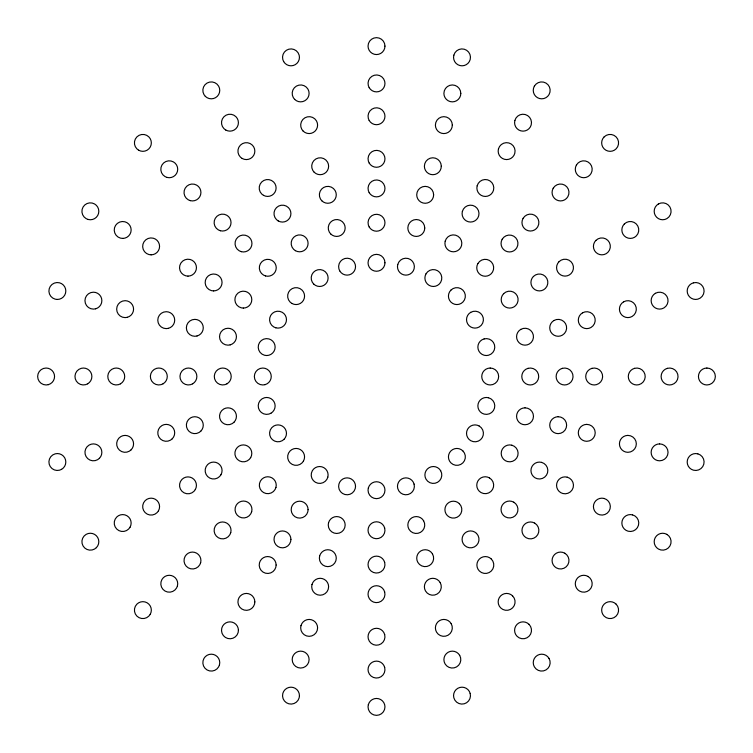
<?xml version="1.0" encoding="UTF-8"?>
<svg xmlns="http://www.w3.org/2000/svg" width="753" height="753" viewBox="0 0 753 753"><rect width="100%" height="100%" fill="white"/><g stroke="black" fill="none" stroke-linecap="round" stroke-linejoin="round"><path stroke-width="1.13" d="M238.419 630.308L238.136 632.501A8.462 8.462 0 0 1 227.773 638.478A8.462 8.462 0 0 1 221.796 628.115L222.634 626.082A8.462 8.462 0 0 1 238.419 630.308M254.834 601.873L254.552 604.066A8.462 8.462 0 0 1 244.188 610.052A8.462 8.462 0 0 1 238.212 599.689L239.049 597.647A8.462 8.462 0 0 1 254.834 601.873M276.125 565.014L275.833 567.197A8.462 8.462 0 0 1 265.47 573.184A8.462 8.462 0 0 1 259.493 562.82L260.34 560.778A8.462 8.462 0 0 1 276.125 565.014M290.912 539.383L290.63 541.576A8.462 8.462 0 0 1 280.267 547.553A8.462 8.462 0 0 1 274.29 537.2L275.137 535.157A8.462 8.462 0 0 1 290.912 539.383M308.081 509.649L307.798 511.842A8.462 8.462 0 0 1 297.435 517.819A8.462 8.462 0 0 1 291.458 507.466L292.296 505.423A8.462 8.462 0 0 1 308.081 509.649M292.475 657.397L292.192 659.59A8.462 8.462 0 0 0 300.645 668.043A8.462 8.462 0 0 0 309.106 659.59L308.815 657.397A8.462 8.462 0 0 0 292.475 657.397M300.974 625.687L300.682 627.88A8.462 8.462 0 0 0 309.144 636.332A8.462 8.462 0 0 0 317.606 627.88L317.314 625.687A8.462 8.462 0 0 0 300.974 625.687M311.987 584.573L311.704 586.756A8.462 8.462 0 0 0 320.166 595.218A8.462 8.462 0 0 0 328.619 586.756L328.336 584.573A8.462 8.462 0 0 0 311.987 584.573M299.449 695.631L299.157 697.824A8.462 8.462 0 0 1 288.804 703.801A8.462 8.462 0 0 1 282.817 693.447L283.665 691.405A8.462 8.462 0 0 1 299.449 695.631M384.962 46.112L384.67 48.296A8.462 8.462 0 0 1 368.33 48.296L368.038 46.112A8.462 8.462 0 0 1 376.5 37.65A8.462 8.462 0 0 1 384.962 46.112M319.649 555.987L319.366 558.171A8.462 8.462 0 0 0 327.819 566.633A8.462 8.462 0 0 0 336.28 558.171L335.989 555.987A8.462 8.462 0 0 0 319.649 555.987M328.534 522.827L328.252 525.01A8.462 8.462 0 0 0 336.704 533.472A8.462 8.462 0 0 0 345.166 525.01L344.874 522.827A8.462 8.462 0 0 0 328.534 522.827M355.529 486.325L355.247 488.509A8.462 8.462 0 0 1 344.883 494.495A8.462 8.462 0 0 1 338.906 484.132L339.744 482.089A8.462 8.462 0 0 1 355.529 486.325M384.962 262.806L384.67 264.99A8.462 8.462 0 0 1 368.33 264.99L368.038 262.806A8.462 8.462 0 0 1 376.5 254.345A8.462 8.462 0 0 1 384.962 262.806M368.33 488.01L368.038 490.194A8.462 8.462 0 0 0 376.5 498.655A8.462 8.462 0 0 0 384.962 490.194L384.67 488.01A8.462 8.462 0 0 0 368.33 488.01M397.753 264.491L397.471 266.675A8.462 8.462 0 0 0 413.256 270.911L414.094 268.868A8.462 8.462 0 0 0 408.117 258.505A8.462 8.462 0 0 0 397.753 264.491M424.748 227.99L424.466 230.173A8.462 8.462 0 0 1 408.126 230.173L407.834 227.99A8.462 8.462 0 0 1 416.296 219.528A8.462 8.462 0 0 1 424.748 227.99M433.634 194.829L433.351 197.013A8.462 8.462 0 0 1 417.011 197.013L416.72 194.829A8.462 8.462 0 0 1 425.181 186.368A8.462 8.462 0 0 1 433.634 194.829M368.33 704.704L368.038 706.888A8.462 8.462 0 0 0 376.5 715.35A8.462 8.462 0 0 0 384.962 706.888L384.67 704.704A8.462 8.462 0 0 0 368.33 704.704M453.843 55.176L453.551 57.369A8.462 8.462 0 0 0 469.335 61.595L470.183 59.553A8.462 8.462 0 0 0 464.196 49.199A8.462 8.462 0 0 0 453.843 55.176M441.296 166.244L441.013 168.427A8.462 8.462 0 0 1 424.664 168.427L424.381 166.244A8.462 8.462 0 0 1 432.834 157.782A8.462 8.462 0 0 1 441.296 166.244M452.318 125.12L452.026 127.313A8.462 8.462 0 0 1 435.686 127.313L435.394 125.12A8.462 8.462 0 0 1 443.856 116.668A8.462 8.462 0 0 1 452.318 125.12M460.808 93.41L460.525 95.603A8.462 8.462 0 0 1 444.185 95.603L443.894 93.41A8.462 8.462 0 0 1 452.355 84.957A8.462 8.462 0 0 1 460.808 93.41M445.202 241.158L444.919 243.351A8.462 8.462 0 0 0 460.704 247.577L461.542 245.534A8.462 8.462 0 0 0 455.565 235.181A8.462 8.462 0 0 0 445.202 241.158M462.37 211.424L462.088 213.617A8.462 8.462 0 0 0 477.863 217.843L478.71 215.8A8.462 8.462 0 0 0 472.733 205.447A8.462 8.462 0 0 0 462.37 211.424M477.167 185.803L476.875 187.986A8.462 8.462 0 0 0 492.66 192.222L493.507 190.18A8.462 8.462 0 0 0 487.53 179.816A8.462 8.462 0 0 0 477.167 185.803M498.448 148.934L498.166 151.127A8.462 8.462 0 0 0 513.951 155.353L514.788 153.311A8.462 8.462 0 0 0 508.812 142.948A8.462 8.462 0 0 0 498.448 148.934M514.864 120.499L514.581 122.692A8.462 8.462 0 0 0 530.366 126.918L531.204 124.885A8.462 8.462 0 0 0 525.227 114.522A8.462 8.462 0 0 0 514.864 120.499M177.435 585.919L176.588 587.961A8.462 8.462 0 0 1 165.039 591.058A8.462 8.462 0 0 1 161.942 579.509L163.288 577.749A8.462 8.462 0 0 1 177.435 585.919M200.646 562.707L199.809 564.75A8.462 8.462 0 0 1 188.25 567.847A8.462 8.462 0 0 1 185.153 556.288L186.499 554.537A8.462 8.462 0 0 1 200.646 562.707M230.747 532.606L229.91 534.649A8.462 8.462 0 0 1 218.351 537.746A8.462 8.462 0 0 1 215.254 526.187L216.6 524.436A8.462 8.462 0 0 1 230.747 532.606M251.671 511.682L250.834 513.725A8.462 8.462 0 0 1 239.275 516.822A8.462 8.462 0 0 1 236.178 505.263L237.524 503.512A8.462 8.462 0 0 1 251.671 511.682M275.956 487.407L275.109 489.45A8.462 8.462 0 0 1 263.55 492.547A8.462 8.462 0 0 1 260.453 480.988L261.799 479.237A8.462 8.462 0 0 1 275.956 487.407M219.471 664.814L218.634 666.857A8.462 8.462 0 0 1 207.075 669.954A8.462 8.462 0 0 1 203.978 658.395L205.324 656.644A8.462 8.462 0 0 1 219.471 664.814M327.819 477.157L326.981 479.19A8.462 8.462 0 0 1 315.422 482.287A8.462 8.462 0 0 1 312.326 470.738L313.672 468.987A8.462 8.462 0 0 1 327.819 477.157M426.019 273.81L425.181 275.843A8.462 8.462 0 0 0 439.328 284.013L440.674 282.262A8.462 8.462 0 0 0 437.578 270.713A8.462 8.462 0 0 0 426.019 273.81M534.366 86.143L533.529 88.186A8.462 8.462 0 0 0 547.676 96.356L549.022 94.605A8.462 8.462 0 0 0 545.925 83.046A8.462 8.462 0 0 0 534.366 86.143M477.891 263.55L477.044 265.593A8.462 8.462 0 0 0 491.201 273.763L492.547 272.012A8.462 8.462 0 0 0 489.45 260.453A8.462 8.462 0 0 0 477.891 263.55M502.166 239.275L501.329 241.318A8.462 8.462 0 0 0 515.476 249.488L516.822 247.737A8.462 8.462 0 0 0 513.725 236.178A8.462 8.462 0 0 0 502.166 239.275M523.09 218.351L522.253 220.394A8.462 8.462 0 0 0 536.4 228.564L537.746 226.813A8.462 8.462 0 0 0 534.649 215.254A8.462 8.462 0 0 0 523.09 218.351M553.191 188.25L552.354 190.293A8.462 8.462 0 0 0 566.501 198.463L567.847 196.712A8.462 8.462 0 0 0 564.75 185.153A8.462 8.462 0 0 0 553.191 188.25M576.412 165.039L575.565 167.081A8.462 8.462 0 0 0 589.712 175.251L591.058 173.491A8.462 8.462 0 0 0 587.961 161.942A8.462 8.462 0 0 0 576.412 165.039M130.015 527.269L128.669 529.02A8.462 8.462 0 0 1 116.706 529.02A8.462 8.462 0 0 1 116.706 517.057L118.466 515.711A8.462 8.462 0 0 1 130.015 527.269M158.45 510.854L157.104 512.605A8.462 8.462 0 0 1 145.141 512.605A8.462 8.462 0 0 1 145.141 500.641L146.891 499.295A8.462 8.462 0 0 1 158.45 510.854M195.309 489.563L193.973 491.323A8.462 8.462 0 0 1 182.01 491.323A8.462 8.462 0 0 1 182.01 479.36L183.76 478.014A8.462 8.462 0 0 1 195.309 489.563M220.94 474.776L219.594 476.527A8.462 8.462 0 0 1 207.63 476.527A8.462 8.462 0 0 1 207.63 464.563L209.381 463.217A8.462 8.462 0 0 1 220.94 474.776M250.674 457.608L249.328 459.358A8.462 8.462 0 0 1 237.364 459.358A8.462 8.462 0 0 1 237.364 447.395L239.115 446.049A8.462 8.462 0 0 1 250.674 457.608M150.205 614.354L148.859 616.105A8.462 8.462 0 0 1 136.895 616.105A8.462 8.462 0 0 1 136.895 604.141L138.646 602.795A8.462 8.462 0 0 1 150.205 614.354M303.431 461.128L302.085 462.879A8.462 8.462 0 0 1 290.121 462.879A8.462 8.462 0 0 1 290.121 450.915L291.872 449.569A8.462 8.462 0 0 1 303.431 461.128M450.915 290.121L449.569 291.872A8.462 8.462 0 0 0 461.128 303.431L462.879 302.085A8.462 8.462 0 0 0 462.879 290.121A8.462 8.462 0 0 0 450.915 290.121M604.141 136.895L602.795 138.646A8.462 8.462 0 0 0 614.354 150.205L616.105 148.859A8.462 8.462 0 0 0 616.105 136.895A8.462 8.462 0 0 0 604.141 136.895M503.672 293.642L502.326 295.392A8.462 8.462 0 0 0 513.885 306.951L515.636 305.605A8.462 8.462 0 0 0 515.636 293.642A8.462 8.462 0 0 0 503.672 293.642M533.406 276.473L532.06 278.224A8.462 8.462 0 0 0 543.619 289.783L545.37 288.437A8.462 8.462 0 0 0 545.37 276.473A8.462 8.462 0 0 0 533.406 276.473M559.027 261.677L557.691 263.437A8.462 8.462 0 0 0 569.24 274.986L570.99 273.64A8.462 8.462 0 0 0 570.99 261.677A8.462 8.462 0 0 0 559.027 261.677M595.896 240.395L594.55 242.146A8.462 8.462 0 0 0 606.109 253.705L607.859 252.359A8.462 8.462 0 0 0 607.859 240.395A8.462 8.462 0 0 0 595.896 240.395M624.331 223.98L622.985 225.731A8.462 8.462 0 0 0 634.534 237.289L636.294 235.943A8.462 8.462 0 0 0 636.294 223.98A8.462 8.462 0 0 0 624.331 223.98M99.396 458.332L97.645 459.678A8.462 8.462 0 0 1 86.087 456.582A8.462 8.462 0 0 1 89.183 445.023L91.226 444.185A8.462 8.462 0 0 1 99.396 458.332M131.107 449.833L129.356 451.179A8.462 8.462 0 0 1 117.797 448.082A8.462 8.462 0 0 1 120.894 436.533L122.937 435.686A8.462 8.462 0 0 1 131.107 449.833M172.221 438.82L170.47 440.166A8.462 8.462 0 0 1 158.921 437.069A8.462 8.462 0 0 1 162.017 425.511L164.05 424.664A8.462 8.462 0 0 1 172.221 438.82M200.806 431.158L199.056 432.504A8.462 8.462 0 0 1 187.497 429.408A8.462 8.462 0 0 1 190.594 417.859L192.636 417.011A8.462 8.462 0 0 1 200.806 431.158M233.967 422.273L232.216 423.619A8.462 8.462 0 0 1 220.667 420.522A8.462 8.462 0 0 1 223.754 408.964L225.796 408.126A8.462 8.462 0 0 1 233.967 422.273M96.356 547.676L94.605 549.022A8.462 8.462 0 0 1 83.046 545.925A8.462 8.462 0 0 1 86.143 534.366L88.186 533.529A8.462 8.462 0 0 1 96.356 547.676M284.013 439.328L282.262 440.674A8.462 8.462 0 0 1 270.713 437.578A8.462 8.462 0 0 1 273.81 426.019L275.843 425.181A8.462 8.462 0 0 1 284.013 439.328M470.738 312.326L468.987 313.672A8.462 8.462 0 0 0 477.157 327.819L479.19 326.981A8.462 8.462 0 0 0 482.287 315.422A8.462 8.462 0 0 0 470.738 312.326M658.395 203.978L656.644 205.324A8.462 8.462 0 0 0 664.814 219.471L666.857 218.634A8.462 8.462 0 0 0 669.954 207.075A8.462 8.462 0 0 0 658.395 203.978M520.784 329.381L519.033 330.727A8.462 8.462 0 0 0 527.204 344.874L529.246 344.036A8.462 8.462 0 0 0 532.333 332.478A8.462 8.462 0 0 0 520.784 329.381M553.944 320.496L552.194 321.842A8.462 8.462 0 0 0 560.364 335.989L562.406 335.141A8.462 8.462 0 0 0 565.503 323.592A8.462 8.462 0 0 0 553.944 320.496M582.53 312.834L580.779 314.18A8.462 8.462 0 0 0 588.95 328.336L590.983 327.489A8.462 8.462 0 0 0 594.079 315.931A8.462 8.462 0 0 0 582.53 312.834M623.644 301.821L621.893 303.167A8.462 8.462 0 0 0 630.063 317.314L632.106 316.467A8.462 8.462 0 0 0 635.203 304.918A8.462 8.462 0 0 0 623.644 301.821M655.355 293.322L653.604 294.668A8.462 8.462 0 0 0 661.774 308.815L663.817 307.977A8.462 8.462 0 0 0 666.913 296.418A8.462 8.462 0 0 0 655.355 293.322M87.659 383.823L85.616 384.67A8.462 8.462 0 0 1 75.253 378.693A8.462 8.462 0 0 1 81.239 368.33L83.423 368.038A8.462 8.462 0 0 1 87.659 383.823M120.489 383.823L118.447 384.67A8.462 8.462 0 0 1 108.084 378.693A8.462 8.462 0 0 1 114.07 368.33L116.254 368.038A8.462 8.462 0 0 1 120.489 383.823M163.053 383.823L161.01 384.67A8.462 8.462 0 0 1 150.656 378.693A8.462 8.462 0 0 1 156.633 368.33L158.827 368.038A8.462 8.462 0 0 1 163.053 383.823M192.646 383.823L190.603 384.67A8.462 8.462 0 0 1 180.249 378.693A8.462 8.462 0 0 1 186.226 368.33L188.419 368.038A8.462 8.462 0 0 1 192.646 383.823M226.982 383.823L224.94 384.67A8.462 8.462 0 0 1 214.577 378.693A8.462 8.462 0 0 1 220.563 368.33L222.747 368.038A8.462 8.462 0 0 1 226.982 383.823M61.595 469.335L59.553 470.183A8.462 8.462 0 0 1 49.199 464.196A8.462 8.462 0 0 1 55.176 453.843L57.369 453.551A8.462 8.462 0 0 1 61.595 469.335M270.911 413.256L268.868 414.094A8.462 8.462 0 0 1 258.505 408.117A8.462 8.462 0 0 1 264.491 397.753L266.675 397.471A8.462 8.462 0 0 1 270.911 413.256M484.132 338.906L482.089 339.744A8.462 8.462 0 0 0 486.325 355.529L488.509 355.247A8.462 8.462 0 0 0 494.495 344.883A8.462 8.462 0 0 0 484.132 338.906M693.447 282.817L691.405 283.665A8.462 8.462 0 0 0 695.631 299.449L697.824 299.157A8.462 8.462 0 0 0 703.801 288.804A8.462 8.462 0 0 0 693.447 282.817M528.06 368.33L526.018 369.177A8.462 8.462 0 0 0 530.253 384.962L532.437 384.67A8.462 8.462 0 0 0 538.423 374.307A8.462 8.462 0 0 0 528.06 368.33M562.397 368.33L560.354 369.177A8.462 8.462 0 0 0 564.581 384.962L566.774 384.67A8.462 8.462 0 0 0 572.751 374.307A8.462 8.462 0 0 0 562.397 368.33M591.99 368.33L589.947 369.177A8.462 8.462 0 0 0 594.173 384.962L596.367 384.67A8.462 8.462 0 0 0 602.344 374.307A8.462 8.462 0 0 0 591.99 368.33M634.553 368.33L632.511 369.177A8.462 8.462 0 0 0 636.746 384.962L638.93 384.67A8.462 8.462 0 0 0 644.916 374.307A8.462 8.462 0 0 0 634.553 368.33M667.384 368.33L665.341 369.177A8.462 8.462 0 0 0 669.577 384.962L671.761 384.67A8.462 8.462 0 0 0 677.747 374.307A8.462 8.462 0 0 0 667.384 368.33M95.603 308.815L93.41 309.106A8.462 8.462 0 0 1 84.957 300.645A8.462 8.462 0 0 1 93.41 292.192L95.603 292.475A8.462 8.462 0 0 1 95.603 308.815M127.313 317.314L125.12 317.606A8.462 8.462 0 0 1 116.668 309.144A8.462 8.462 0 0 1 125.12 300.682L127.313 300.974A8.462 8.462 0 0 1 127.313 317.314M168.427 328.336L166.244 328.619A8.462 8.462 0 0 1 157.782 320.166A8.462 8.462 0 0 1 166.244 311.704L168.427 311.987A8.462 8.462 0 0 1 168.427 328.336M197.013 335.989L194.829 336.28A8.462 8.462 0 0 1 186.368 327.819A8.462 8.462 0 0 1 194.829 319.366L197.013 319.649A8.462 8.462 0 0 1 197.013 335.989M230.173 344.874L227.99 345.166A8.462 8.462 0 0 1 219.528 336.704A8.462 8.462 0 0 1 227.99 328.252L230.173 328.534A8.462 8.462 0 0 1 230.173 344.874M48.296 384.67L46.112 384.962A8.462 8.462 0 0 1 37.65 376.5A8.462 8.462 0 0 1 46.112 368.038L48.296 368.33A8.462 8.462 0 0 1 48.296 384.67M264.99 384.67L262.806 384.962A8.462 8.462 0 0 1 254.345 376.5A8.462 8.462 0 0 1 262.806 368.038L264.99 368.33A8.462 8.462 0 0 1 264.99 384.67M490.194 368.038L488.01 368.33A8.462 8.462 0 0 0 488.01 384.67L490.194 384.962A8.462 8.462 0 0 0 498.655 376.5A8.462 8.462 0 0 0 490.194 368.038M706.888 368.038L704.704 368.33A8.462 8.462 0 0 0 704.704 384.67L706.888 384.962A8.462 8.462 0 0 0 715.35 376.5A8.462 8.462 0 0 0 706.888 368.038M525.01 407.834L522.827 408.126A8.462 8.462 0 0 0 522.827 424.466L525.01 424.748A8.462 8.462 0 0 0 533.472 416.296A8.462 8.462 0 0 0 525.01 407.834M558.171 416.72L555.987 417.011A8.462 8.462 0 0 0 555.987 433.351L558.171 433.634A8.462 8.462 0 0 0 566.633 425.181A8.462 8.462 0 0 0 558.171 416.72M586.756 424.381L584.573 424.664A8.462 8.462 0 0 0 584.573 441.013L586.756 441.296A8.462 8.462 0 0 0 595.218 432.834A8.462 8.462 0 0 0 586.756 424.381M627.88 435.394L625.687 435.686A8.462 8.462 0 0 0 625.687 452.026L627.88 452.318A8.462 8.462 0 0 0 636.332 443.856A8.462 8.462 0 0 0 627.88 435.394M659.59 443.894L657.397 444.185A8.462 8.462 0 0 0 657.397 460.525L659.59 460.808A8.462 8.462 0 0 0 668.043 452.355A8.462 8.462 0 0 0 659.59 443.894M122.692 238.419L120.499 238.136A8.462 8.462 0 0 1 114.522 227.773A8.462 8.462 0 0 1 124.885 221.796L126.918 222.634A8.462 8.462 0 0 1 122.692 238.419M151.127 254.834L148.934 254.552A8.462 8.462 0 0 1 142.948 244.188A8.462 8.462 0 0 1 153.311 238.212L155.353 239.049A8.462 8.462 0 0 1 151.127 254.834M187.986 276.125L185.803 275.833A8.462 8.462 0 0 1 179.816 265.47A8.462 8.462 0 0 1 190.18 259.493L192.222 260.34A8.462 8.462 0 0 1 187.986 276.125M213.617 290.912L211.424 290.63A8.462 8.462 0 0 1 205.447 280.267A8.462 8.462 0 0 1 215.8 274.29L217.843 275.137A8.462 8.462 0 0 1 213.617 290.912M243.351 308.081L241.158 307.798A8.462 8.462 0 0 1 235.181 297.435A8.462 8.462 0 0 1 245.534 291.458L247.577 292.296A8.462 8.462 0 0 1 243.351 308.081M57.369 299.449L55.176 299.157A8.462 8.462 0 0 1 49.199 288.804A8.462 8.462 0 0 1 59.553 282.817L61.595 283.665A8.462 8.462 0 0 1 57.369 299.449M266.675 355.529L264.491 355.247A8.462 8.462 0 0 1 258.505 344.883A8.462 8.462 0 0 1 268.868 338.906L270.911 339.744A8.462 8.462 0 0 1 266.675 355.529M488.509 397.753L486.325 397.471A8.462 8.462 0 0 0 482.089 413.256L484.132 414.094A8.462 8.462 0 0 0 494.495 408.117A8.462 8.462 0 0 0 488.509 397.753M697.824 453.843L695.631 453.551A8.462 8.462 0 0 0 691.405 469.335L693.447 470.183A8.462 8.462 0 0 0 703.801 464.196A8.462 8.462 0 0 0 697.824 453.843M511.842 445.202L509.649 444.919A8.462 8.462 0 0 0 505.423 460.704L507.466 461.542A8.462 8.462 0 0 0 517.819 455.565A8.462 8.462 0 0 0 511.842 445.202M541.576 462.37L539.383 462.088A8.462 8.462 0 0 0 535.157 477.863L537.2 478.71A8.462 8.462 0 0 0 547.553 472.733A8.462 8.462 0 0 0 541.576 462.37M567.197 477.167L565.014 476.875A8.462 8.462 0 0 0 560.778 492.66L562.82 493.507A8.462 8.462 0 0 0 573.184 487.53A8.462 8.462 0 0 0 567.197 477.167M604.066 498.448L601.873 498.166A8.462 8.462 0 0 0 597.647 513.951L599.689 514.788A8.462 8.462 0 0 0 610.052 508.812A8.462 8.462 0 0 0 604.066 498.448M632.501 514.864L630.308 514.581A8.462 8.462 0 0 0 626.082 530.366L628.115 531.204A8.462 8.462 0 0 0 638.478 525.227A8.462 8.462 0 0 0 632.501 514.864M167.081 177.435L165.039 176.588A8.462 8.462 0 0 1 161.942 165.039A8.462 8.462 0 0 1 173.491 161.942L175.251 163.288A8.462 8.462 0 0 1 167.081 177.435M190.293 200.646L188.25 199.809A8.462 8.462 0 0 1 185.153 188.25A8.462 8.462 0 0 1 196.712 185.153L198.463 186.499A8.462 8.462 0 0 1 190.293 200.646M220.394 230.747L218.351 229.91A8.462 8.462 0 0 1 215.254 218.351A8.462 8.462 0 0 1 226.813 215.254L228.564 216.6A8.462 8.462 0 0 1 220.394 230.747M241.318 251.671L239.275 250.834A8.462 8.462 0 0 1 236.178 239.275A8.462 8.462 0 0 1 247.737 236.178L249.488 237.524A8.462 8.462 0 0 1 241.318 251.671M265.593 275.956L263.55 275.109A8.462 8.462 0 0 1 260.453 263.55A8.462 8.462 0 0 1 272.012 260.453L273.763 261.799A8.462 8.462 0 0 1 265.593 275.956M88.186 219.471L86.143 218.634A8.462 8.462 0 0 1 83.046 207.075A8.462 8.462 0 0 1 94.605 203.978L96.356 205.324A8.462 8.462 0 0 1 88.186 219.471M275.843 327.819L273.81 326.981A8.462 8.462 0 0 1 270.713 315.422A8.462 8.462 0 0 1 282.262 312.326L284.013 313.672A8.462 8.462 0 0 1 275.843 327.819M479.19 426.019L477.157 425.181A8.462 8.462 0 0 0 468.987 439.328L470.738 440.674A8.462 8.462 0 0 0 482.287 437.578A8.462 8.462 0 0 0 479.19 426.019M666.857 534.366L664.814 533.529A8.462 8.462 0 0 0 656.644 547.676L658.395 549.022A8.462 8.462 0 0 0 669.954 545.925A8.462 8.462 0 0 0 666.857 534.366M489.45 477.891L487.407 477.044A8.462 8.462 0 0 0 479.237 491.201L480.988 492.547A8.462 8.462 0 0 0 492.547 489.45A8.462 8.462 0 0 0 489.45 477.891M513.725 502.166L511.682 501.329A8.462 8.462 0 0 0 503.512 515.476L505.263 516.822A8.462 8.462 0 0 0 516.822 513.725A8.462 8.462 0 0 0 513.725 502.166M534.649 523.09L532.606 522.253A8.462 8.462 0 0 0 524.436 536.4L526.187 537.746A8.462 8.462 0 0 0 537.746 534.649A8.462 8.462 0 0 0 534.649 523.09M564.75 553.191L562.707 552.354A8.462 8.462 0 0 0 554.537 566.501L556.288 567.847A8.462 8.462 0 0 0 567.847 564.75A8.462 8.462 0 0 0 564.75 553.191M587.961 576.412L585.919 575.565A8.462 8.462 0 0 0 577.749 589.712L579.509 591.058A8.462 8.462 0 0 0 591.058 587.961A8.462 8.462 0 0 0 587.961 576.412M225.731 130.015L223.98 128.669A8.462 8.462 0 0 1 223.98 116.706A8.462 8.462 0 0 1 235.943 116.706L237.289 118.466A8.462 8.462 0 0 1 225.731 130.015M242.146 158.45L240.395 157.104A8.462 8.462 0 0 1 240.395 145.141A8.462 8.462 0 0 1 252.359 145.141L253.705 146.891A8.462 8.462 0 0 1 242.146 158.45M263.437 195.309L261.677 193.973A8.462 8.462 0 0 1 261.677 182.01A8.462 8.462 0 0 1 273.64 182.01L274.986 183.76A8.462 8.462 0 0 1 263.437 195.309M278.224 220.94L276.473 219.594A8.462 8.462 0 0 1 276.473 207.63A8.462 8.462 0 0 1 288.437 207.63L289.783 209.381A8.462 8.462 0 0 1 278.224 220.94M295.392 250.674L293.642 249.328A8.462 8.462 0 0 1 293.642 237.364A8.462 8.462 0 0 1 305.605 237.364L306.951 239.115A8.462 8.462 0 0 1 295.392 250.674M138.646 150.205L136.895 148.859A8.462 8.462 0 0 1 136.895 136.895A8.462 8.462 0 0 1 148.859 136.895L150.205 138.646A8.462 8.462 0 0 1 138.646 150.205M291.872 303.431L290.121 302.085A8.462 8.462 0 0 1 290.121 290.121A8.462 8.462 0 0 1 302.085 290.121L303.431 291.872A8.462 8.462 0 0 1 291.872 303.431M462.879 450.915L461.128 449.569A8.462 8.462 0 0 0 449.569 461.128L450.915 462.879A8.462 8.462 0 0 0 462.879 462.879A8.462 8.462 0 0 0 462.879 450.915M616.105 604.141L614.354 602.795A8.462 8.462 0 0 0 602.795 614.354L604.141 616.105A8.462 8.462 0 0 0 616.105 616.105A8.462 8.462 0 0 0 616.105 604.141M459.358 503.672L457.608 502.326A8.462 8.462 0 0 0 446.049 513.885L447.395 515.636A8.462 8.462 0 0 0 459.358 515.636A8.462 8.462 0 0 0 459.358 503.672M476.527 533.406L474.776 532.06A8.462 8.462 0 0 0 463.217 543.619L464.563 545.37A8.462 8.462 0 0 0 476.527 545.37A8.462 8.462 0 0 0 476.527 533.406M491.323 559.027L489.563 557.691A8.462 8.462 0 0 0 478.014 569.24L479.36 570.99A8.462 8.462 0 0 0 491.323 570.99A8.462 8.462 0 0 0 491.323 559.027M512.605 595.896L510.854 594.55A8.462 8.462 0 0 0 499.295 606.109L500.641 607.859A8.462 8.462 0 0 0 512.605 607.859A8.462 8.462 0 0 0 512.605 595.896M529.02 624.331L527.269 622.985A8.462 8.462 0 0 0 515.711 634.534L517.057 636.294A8.462 8.462 0 0 0 529.02 636.294A8.462 8.462 0 0 0 529.02 624.331M294.668 99.396L293.322 97.645A8.462 8.462 0 0 1 296.418 86.087A8.462 8.462 0 0 1 307.977 89.183L308.815 91.226A8.462 8.462 0 0 1 294.668 99.396M303.167 131.107L301.821 129.356A8.462 8.462 0 0 1 304.918 117.797A8.462 8.462 0 0 1 316.467 120.894L317.314 122.937A8.462 8.462 0 0 1 303.167 131.107M314.18 172.221L312.834 170.47A8.462 8.462 0 0 1 315.931 158.921A8.462 8.462 0 0 1 327.489 162.017L328.336 164.05A8.462 8.462 0 0 1 314.18 172.221M321.842 200.806L320.496 199.056A8.462 8.462 0 0 1 323.592 187.497A8.462 8.462 0 0 1 335.141 190.594L335.989 192.636A8.462 8.462 0 0 1 321.842 200.806M330.727 233.967L329.381 232.216A8.462 8.462 0 0 1 332.478 220.667A8.462 8.462 0 0 1 344.036 223.754L344.874 225.796A8.462 8.462 0 0 1 330.727 233.967M205.324 96.356L203.978 94.605A8.462 8.462 0 0 1 207.075 83.046A8.462 8.462 0 0 1 218.634 86.143L219.471 88.186A8.462 8.462 0 0 1 205.324 96.356M313.672 284.013L312.326 282.262A8.462 8.462 0 0 1 315.422 270.713A8.462 8.462 0 0 1 326.981 273.81L327.819 275.843A8.462 8.462 0 0 1 313.672 284.013M440.674 470.738L439.328 468.987A8.462 8.462 0 0 0 425.181 477.157L426.019 479.19A8.462 8.462 0 0 0 437.578 482.287A8.462 8.462 0 0 0 440.674 470.738M549.022 658.395L547.676 656.644A8.462 8.462 0 0 0 533.529 664.814L534.366 666.857A8.462 8.462 0 0 0 545.925 669.954A8.462 8.462 0 0 0 549.022 658.395M423.619 520.784L422.273 519.033A8.462 8.462 0 0 0 408.126 527.204L408.964 529.246A8.462 8.462 0 0 0 420.522 532.333A8.462 8.462 0 0 0 423.619 520.784M432.504 553.944L431.158 552.194A8.462 8.462 0 0 0 417.011 560.364L417.859 562.406A8.462 8.462 0 0 0 429.408 565.503A8.462 8.462 0 0 0 432.504 553.944M440.166 582.53L438.82 580.779A8.462 8.462 0 0 0 424.664 588.95L425.511 590.983A8.462 8.462 0 0 0 437.069 594.079A8.462 8.462 0 0 0 440.166 582.53M451.179 623.644L449.833 621.893A8.462 8.462 0 0 0 435.686 630.063L436.533 632.106A8.462 8.462 0 0 0 448.082 635.203A8.462 8.462 0 0 0 451.179 623.644M459.678 655.355L458.332 653.604A8.462 8.462 0 0 0 444.185 661.774L445.023 663.817A8.462 8.462 0 0 0 456.582 666.913A8.462 8.462 0 0 0 459.678 655.355M369.177 87.659L368.33 85.616A8.462 8.462 0 0 1 374.307 75.253A8.462 8.462 0 0 1 384.67 81.239L384.962 83.423A8.462 8.462 0 0 1 369.177 87.659M369.177 120.489L368.33 118.447A8.462 8.462 0 0 1 374.307 108.084A8.462 8.462 0 0 1 384.67 114.07L384.962 116.254A8.462 8.462 0 0 1 369.177 120.489M369.177 163.053L368.33 161.01A8.462 8.462 0 0 1 374.307 150.656A8.462 8.462 0 0 1 384.67 156.633L384.962 158.827A8.462 8.462 0 0 1 369.177 163.053M369.177 192.646L368.33 190.603A8.462 8.462 0 0 1 374.307 180.249A8.462 8.462 0 0 1 384.67 186.226L384.962 188.419A8.462 8.462 0 0 1 369.177 192.646M369.177 226.982L368.33 224.94A8.462 8.462 0 0 1 374.307 214.577A8.462 8.462 0 0 1 384.67 220.563L384.962 222.747A8.462 8.462 0 0 1 369.177 226.982M283.665 61.595L282.817 59.553A8.462 8.462 0 0 1 288.804 49.199A8.462 8.462 0 0 1 299.157 55.176L299.449 57.369A8.462 8.462 0 0 1 283.665 61.595M339.744 270.911L338.906 268.868A8.462 8.462 0 0 1 344.883 258.505A8.462 8.462 0 0 1 355.247 264.491L355.529 266.675A8.462 8.462 0 0 1 339.744 270.911M414.094 484.132L413.256 482.089A8.462 8.462 0 0 0 397.471 486.325L397.753 488.509A8.462 8.462 0 0 0 408.117 494.495A8.462 8.462 0 0 0 414.094 484.132M470.183 693.447L469.335 691.405A8.462 8.462 0 0 0 453.551 695.631L453.843 697.824A8.462 8.462 0 0 0 464.196 703.801A8.462 8.462 0 0 0 470.183 693.447M384.67 528.06L383.823 526.018A8.462 8.462 0 0 0 368.038 530.253L368.33 532.437A8.462 8.462 0 0 0 378.693 538.423A8.462 8.462 0 0 0 384.67 528.06M384.67 562.397L383.823 560.354A8.462 8.462 0 0 0 368.038 564.581L368.33 566.774A8.462 8.462 0 0 0 378.693 572.751A8.462 8.462 0 0 0 384.67 562.397M384.67 591.99L383.823 589.947A8.462 8.462 0 0 0 368.038 594.173L368.33 596.367A8.462 8.462 0 0 0 378.693 602.344A8.462 8.462 0 0 0 384.67 591.99M384.67 634.553L383.823 632.511A8.462 8.462 0 0 0 368.038 636.746L368.33 638.93A8.462 8.462 0 0 0 378.693 644.916A8.462 8.462 0 0 0 384.67 634.553M384.67 667.384L383.823 665.341A8.462 8.462 0 0 0 368.038 669.577L368.33 671.761A8.462 8.462 0 0 0 378.693 677.747A8.462 8.462 0 0 0 384.67 667.384"/></g></svg>
